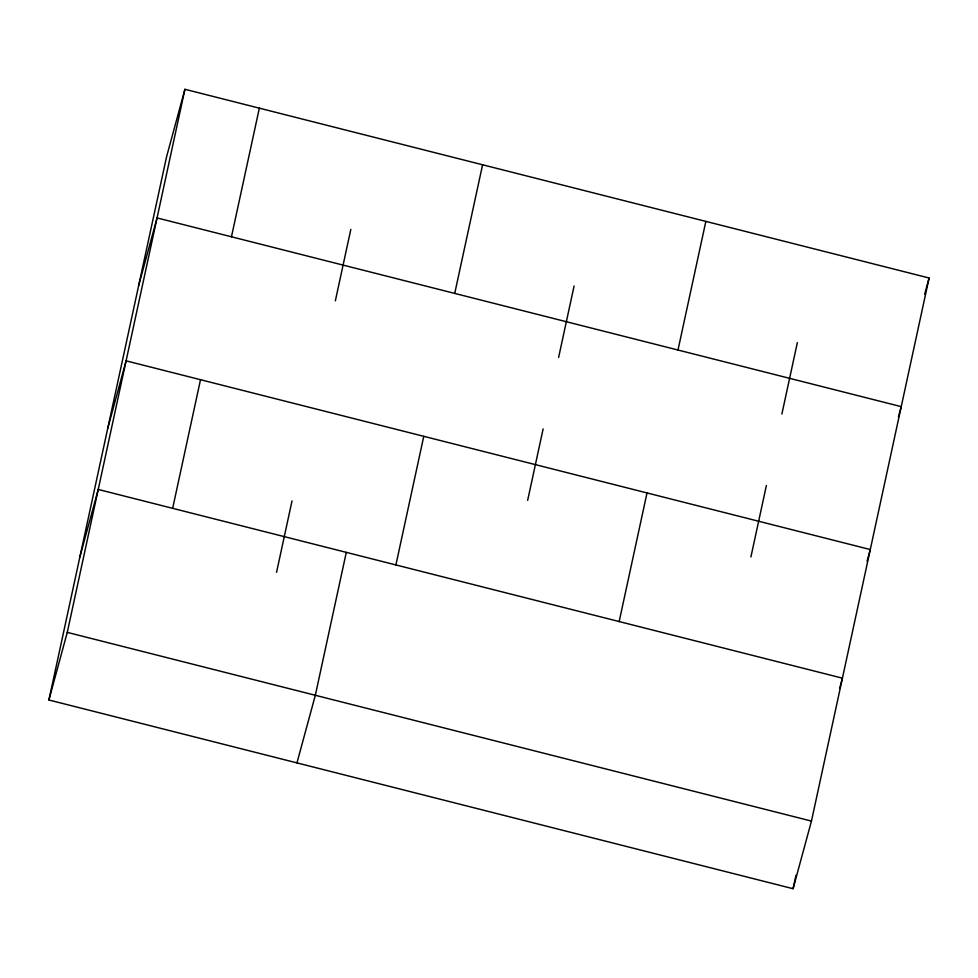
<?xml version="1.0" encoding="UTF-8"?>
<svg xmlns="http://www.w3.org/2000/svg" width="978" height="978" viewBox="0 0 978 978"><rect width="100%" height="100%" fill="white"/><g stroke="black" fill="none" stroke-linecap="round" stroke-linejoin="round"><path stroke-width="1.47" d="M48.9 699.991L166.541 156.908L184.915 89.291L929.1 278.009L811.459 821.092L793.085 888.709L48.9 699.991L67.274 632.375L184.915 89.291M172.654 508.328L200.514 379.709M231.468 236.786L259.341 108.167M276.542 572.362L292.019 500.907M335.356 300.821L350.833 229.365M346.298 552.362L315.332 695.272L296.957 762.889M395.907 564.942L423.767 436.322M454.721 293.4L482.594 164.781M527.655 500.357L543.132 428.902M558.609 357.447L574.098 285.979M619.16 621.556L647.02 492.936M677.986 350.026L705.847 221.395M750.908 556.971L766.385 485.516M781.874 414.061L797.351 342.593M793.085 888.709L795.982 875.31M138.68 285.539L157.055 217.923L901.239 406.64L898.44 416.921M107.727 428.45L126.089 360.833L870.273 549.55L867.083 561.311M79.854 557.069L98.228 489.452L842.413 678.17L839.613 688.463M924.711 294.182L929.1 278.009M67.274 632.375L811.459 821.092"/></g></svg>
